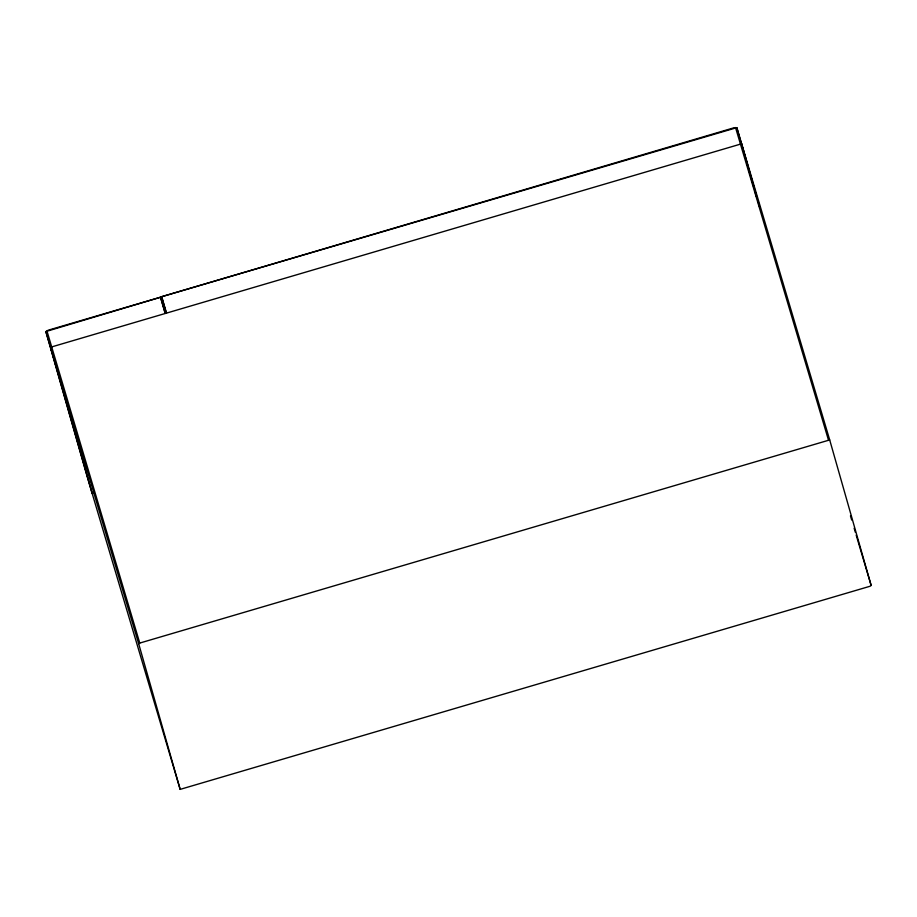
<?xml version="1.0" encoding="UTF-8"?>
<svg xmlns="http://www.w3.org/2000/svg" width="917" height="917" viewBox="0 0 917 917"><rect width="100%" height="100%" fill="white"/><g stroke="black" fill="none" stroke-linecap="round" stroke-linejoin="round"><path stroke-width="1.38" d="M734.07 127.761L161.644 296.707L736.821 127.635L829.702 439.931L871.15 585.436L870.107 586.238L180.168 789.377L87.298 477.069L45.85 331.564L160.532 297.223L165.335 313.385M180.168 789.377L138.719 643.872L139.762 643.069L829.702 439.931M47.948 330.28L160.532 297.223M741.635 143.786L51.696 346.913L50.653 347.726L92.101 493.22L93.408 493.335L92.101 493.22M735.526 127.52L828.395 439.816M850.46 515.881L851.687 519.996M854.14 528.238L855.366 532.353M856.18 535.104L871.15 585.436M161.701 296.879L166.504 313.041M46.893 330.762L139.762 643.069M45.85 331.564L138.719 643.872M741.635 143.786L754.531 189.074M755.321 191.825L757.27 198.691M758.05 201.431L760.01 208.297M736.821 127.635L751.688 179.789M752.467 182.529L753.636 186.655M755.207 192.146L756.376 196.261M161.644 296.707L166.298 313.029M160.475 297.051L165.129 313.385"/></g></svg>
